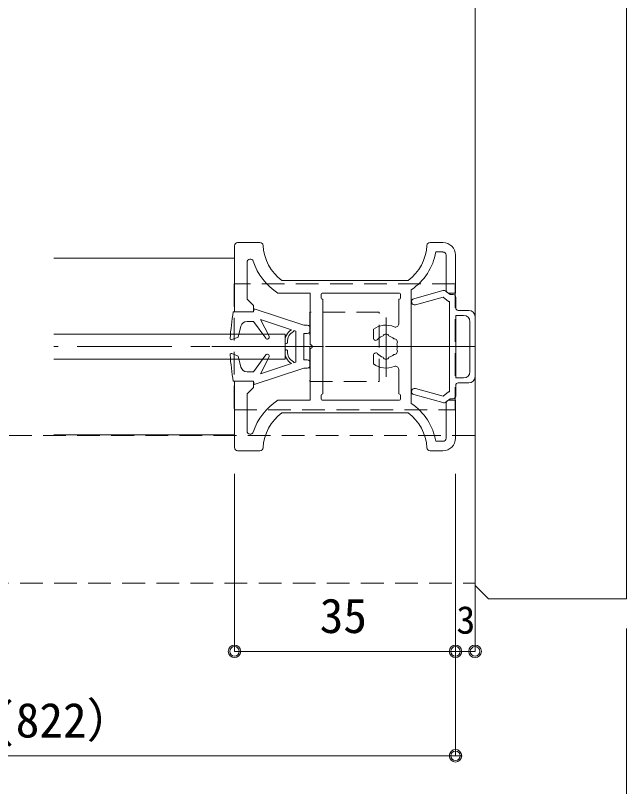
# Model space of a CAD drawing. Units: millimetres on the paper, enlarged 5 times, with parts at other scales. Extents: x -992 to 1008, y -685 to 700.
# Drawn here: x -239.8 to -78.5, y -432.5 to -228.8 of the extents above; entities that cross this region are included whole.
import ezdxf
from ezdxf.enums import TextEntityAlignment as Align

# ---------------------------------------------------------------- set-up
doc = ezdxf.new("R2010")
doc.units = ezdxf.units.MM
doc.header["$LTSCALE"] = 5
doc.header["$PDMODE"] = 32
doc.header["$PDSIZE"] = 2.5
for name, pattern in [('CHAIN1', [8, 5, -1, 1, -1]), ('DASHED1', [1.8, 1.2, -0.6]), ('DOUBLE_CHAIN1', [8.8, 5, -1, 0.6, -0.6, 0.6, -1])]:
    doc.linetypes.add(name, pattern=pattern)
doc.layers.add('2-0_18', color=7, linetype='Continuous', lineweight=18)
doc.styles.add('ＭＳ ゴシック', font='')
doc.styles.get('ＭＳ ゴシック').set_extended_font_data('MS Gothic')

msp = doc.modelspace()

# ---------------------------------------------------------------- linework, layer by layer
at = {"layer": '2-0_18'}
for p, q in [((-78.542, -382.921), (-78.542, -129.587)), ((-118.542, -379.385), (-118.542, -133.123)), ((-175.333, -288.754), (-181.193, -288.754)), ((-127.026, -288.754), (-130.385, -288.754)), ((-182.026, -289.588), (-182.026, -307.087)), ((-128.903, -291.254), (-127.026, -291.254)), ((-229.749, -292.921), (-182.026, -292.921)), ((-126.193, -292.088), (-126.193, -301.254)), ((-123.693, -302.088), (-123.693, -292.088)), ((-178.693, -293.958), (-178.693, -303.754)), ((-169.526, -298.754), (-136.193, -298.754)), ((-135.359, -315.754), (-135.359, -301.226)), ((-134.684, -303.584), (-127.062, -301.457)), ((-162.026, -302.088), (-170.565, -302.088)), ((-162.026, -315.754), (-162.026, -302.088)), ((-159.193, -303.254), (-159.193, -302.588)), ((-138.693, -302.088), (-158.693, -302.088)), ((-138.193, -303.254), (-138.193, -302.588)), ((-126.951, -303.157), (-134.236, -305.189)), ((-125.528, -304.337), (-126.951, -303.157)), ((-126.155, -301.651), (-125.127, -302.504)), ((-125.359, -302.088), (-123.693, -302.088)), ((-125.127, -302.504), (-124.289, -302.504)), ((-123.627, -303.237), (-123.627, -303.504)), ((-123.627, -306.004), (-123.627, -303.504)), ((-158.693, -303.754), (-158.693, -328.754)), ((-138.693, -310.254), (-138.693, -303.754)), ((-125.294, -304.337), (-125.528, -304.337)), ((-125.294, -304.337), (-125.294, -328.171)), ((-176.859, -306.254), (-177.026, -307.087)), ((-163.693, -310.588), (-176.859, -306.254)), ((-122.96, -306.671), (-120.209, -306.671)), ((-177.026, -309.588), (-178.712, -309.588)), ((-173.763, -314.049), (-177.026, -309.588)), ((-175.193, -309.084), (-172.914, -313.526)), ((-166.975, -311.788), (-175.193, -309.084)), ((-121.542, -308.004), (-123.627, -308.004)), ((-123.627, -308.004), (-123.627, -324.504)), ((-180.333, -310.865), (-181.026, -313.754)), ((-162.859, -310.588), (-163.693, -310.588)), ((-145.359, -311.672), (-145.359, -313.968)), ((-119.876, -322.837), (-119.876, -309.671)), ((-229.749, -312.921), (-168.693, -312.921)), ((-168.693, -319.587), (-168.693, -312.921)), ((-166.359, -311.991), (-166.359, -312.122)), ((-165.859, -312.155), (-166.359, -311.991)), ((-165.859, -320.353), (-165.859, -312.155)), ((-163.693, -319.739), (-163.693, -312.754)), ((-163.693, -312.754), (-162.859, -312.754)), ((-181.026, -313.754), (-182.742, -314.399)), ((-135.359, -331.282), (-135.359, -316.754)), ((-168.693, -319.587), (-229.749, -319.587)), ((-177.026, -322.921), (-173.763, -318.459)), ((-162.859, -319.754), (-163.693, -319.754)), ((-145.359, -320.837), (-145.359, -318.54)), ((-178.712, -322.921), (-177.026, -322.921)), ((-163.693, -321.921), (-162.859, -321.921)), ((-138.693, -328.754), (-138.693, -322.254)), ((-177.026, -325.421), (-182.359, -325.421)), ((-182.026, -325.421), (-182.026, -342.921)), ((-177.026, -327.087), (-177.026, -325.421)), ((-121.542, -324.504), (-123.627, -324.504)), ((-122.96, -325.837), (-120.2, -325.837)), ((-178.693, -328.754), (-177.026, -327.087)), ((-123.627, -326.504), (-123.627, -327.671)), ((-123.627, -327.671), (-123.627, -329.332)), ((-178.693, -328.754), (-178.693, -338.55)), ((-159.193, -329.921), (-159.193, -329.254)), ((-138.193, -329.921), (-138.193, -329.254)), ((-127.062, -331.051), (-134.684, -328.924)), ((-125.127, -330.004), (-126.155, -330.857)), ((-124.29, -330.004), (-125.127, -330.004)), ((-158.693, -330.421), (-138.693, -330.421)), ((-126.193, -331.254), (-126.193, -340.421)), ((-123.693, -330.421), (-125.359, -330.421)), ((-123.693, -340.421), (-123.693, -330.421)), ((-136.193, -333.754), (-169.526, -333.754)), ((-182.026, -339.587), (-229.749, -339.587)), ((-127.026, -341.254), (-128.903, -341.254)), ((-181.193, -343.754), (-175.333, -343.754)), ((-130.385, -343.754), (-127.026, -343.754)), ((-118.542, -379.385), (-115.007, -382.921)), ((-115.007, -382.921), (-78.542, -382.921))]:
    msp.add_line(p, q, dxfattribs=at)
at = {"layer": '2-0_18', "linetype": 'DOUBLE_CHAIN1'}
for p, q in [((-135.359, -329.588), (-135.359, -302.921)), ((-142.026, -309.588), (-142.026, -322.921)), ((-165.359, -316.254), (-178.693, -316.254)), ((-135.359, -316.254), (-148.693, -316.254))]:
    msp.add_line(p, q, dxfattribs=at)
at = {"layer": '2-0_18', "linetype": 'CHAIN1'}
for p, q in [((-142.026, -324.23), (-142.026, -308.532)), ((-118.542, -316.254), (-229.749, -316.254)), ((-188.017, -316.254), (-133.854, -316.254))]:
    msp.add_line(p, q, dxfattribs=at)
at = {"layer": '2-0_18', "linetype": 'DASHED1', "lineweight": 20}
for p, q in [((-118.542, -339.709), (-688.643, -339.709)), ((-688.643, -378.754), (-118.542, -378.754))]:
    msp.add_line(p, q, dxfattribs=at)
at = {"layer": '2-0_18', "color": 4}
for p, q in [((-182.026, -396.757), (-182.026, -349.869)), ((-123.693, -424.352), (-123.693, -349.869)), ((-118.542, -396.757), (-118.542, -349.869)), ((-78.542, -469.608), (-78.542, -390.73)), ((-182.026, -396.757), (-123.693, -396.757)), ((-123.693, -396.757), (-118.542, -396.757)), ((-349.138, -424.352), (-123.693, -424.352))]:
    msp.add_line(p, q, dxfattribs=at)
at = {"layer": '2-0_18', "lineweight": 20}
msp.add_line((-123.693, -424.352), (-122.026, -424.352), dxfattribs=at)
at = {"layer": '2-0_18', "linetype": 'DASHED1'}
for points in [[(-182.145, -299.633), (-182.145, -332.966), (-123.811, -332.966), (-123.811, -299.633)], [(-162.145, -307.133), (-162.145, -325.466), (-143.811, -325.466), (-143.811, -307.133)]]:
    msp.add_lwpolyline(points, close=True, dxfattribs=at)
at = {"layer": '2-0_18'}
for points in [[(-182.359, -307.087), (-177.026, -307.087), (-177.026, -305.421), (-178.693, -303.754)], [(-170.565, -330.421), (-162.026, -330.421), (-162.026, -316.754)], [(-182.742, -318.109), (-181.026, -318.754), (-180.333, -321.643)], [(-172.914, -318.982), (-175.193, -323.425), (-166.975, -320.72)], [(-166.359, -320.387), (-166.359, -320.518), (-165.859, -320.353)], [(-177.026, -325.421), (-176.859, -326.254), (-163.693, -321.921)], [(-134.236, -327.319), (-126.951, -329.351), (-125.528, -328.171), (-125.294, -328.171)]]:
    msp.add_lwpolyline(points, dxfattribs=at)
at = {"layer": '2-0_18', "color": 4}
for centre in [(-182.026, -396.757), (-123.693, -396.757), (-118.542, -396.757), (-123.693, -424.352)]:
    msp.add_circle(centre, 1.667, dxfattribs=at)
at = {"layer": '2-0_18'}
for centre, radius, start, end in [((-181.193, -289.588), 0.833, 90, 180), ((-175.333, -289.588), 0.833, 3.58333, 90), ((-130.385, -289.588), 0.833, 90, 176.41669), ((-127.026, -292.088), 3.333, 0, 90), ((-162.026, -288.754), 12.5, 183.58333, 233.13012), ((-143.693, -288.754), 12.5, 306.8699, 356.41669), ((-143.693, -288.754), 15, 303.74899, 350.40594), ((-127.026, -292.088), 0.833, 0, 90), ((-177.859, -293.958), 0.833, 18.19489, 180), ((-162.026, -288.754), 15.833, 198.19489, 237.36312), ((-126.793, -302.421), 1, 50.32076, 105.58927), ((-125.359, -301.254), 0.833, 180, 270), ((-158.693, -302.588), 0.5, 90, 180), ((-158.693, -303.254), 0.5, 180, 270), ((-138.693, -302.588), 0.5, 0, 90), ((-138.693, -303.254), 0.5, 270, 0), ((-124.289, -303.173), 0.667, 354.52222, 96.25309), ((-134.46, -304.387), 0.833, 105.58927, 285.58926), ((-100.103, -320.441), 83.333, 170.77898, 175.60973), ((-122.96, -306.004), 0.667, 180, 270), ((-120.209, -308.337), 1.667, 0, 90), ((-178.712, -311.254), 1.667, 90, 166.50428), ((-121.542, -309.671), 1.667, 0, 90), ((-162.859, -311.421), 0.833, 0, 90), ((-142.026, -316.254), 5.667, 67.38015, 126.0319), ((-139.526, -310.254), 0.833, 247.38015, 0), ((-173.359, -313.754), 0.5, 216.17925, 27.15099), ((-165.359, -314.704), 3.333, 118.99506, 187.34957), ((-165.359, -314.704), 2.667, 114.31576, 187.34957), ((-166.526, -312.122), 0.167, 294.31575, 0), ((-162.859, -311.921), 0.833, 270, 0), ((-142.026, -316.254), 2.917, 105.35889, 139.81591), ((-142.026, -313.754), 0.833, 22.02433, 157.9757), ((-142.026, -316.254), 2.917, 45.35889, 74.64113), ((-182.859, -314.087), 0.333, 175.60973, 290.6097), ((-168.335, -315.087), 0.333, 187.34957, 7.34957), ((-162.026, -316.254), 0.5, 270, 90), ((-144.733, -313.968), 0.626, 180, 319.8159), ((-139.861, -315.004), 0.833, 322.02432, 97.9757), ((-142.026, -316.254), 2.917, 345.35889, 14.64113), ((-165.359, -317.805), 3.333, 172.65046, 241.00496), ((-168.335, -317.421), 0.333, 352.65045, 172.65046), ((-165.359, -317.805), 2.667, 172.65046, 245.68427), ((-139.861, -317.504), 0.833, 262.02432, 37.9757), ((-182.859, -318.421), 0.333, 69.39032, 184.39029), ((-100.103, -312.067), 83.333, 184.39029, 189.22104), ((-173.359, -318.754), 0.5, 332.84903, 143.82078), ((-162.859, -320.587), 0.833, 0, 90), ((-144.733, -318.54), 0.626, 40.18412, 180), ((-142.026, -316.254), 2.917, 220.18412, 254.64113), ((-142.026, -318.754), 0.833, 202.02433, 337.97569), ((-142.026, -316.254), 2.917, 285.35889, 314.64113), ((-178.712, -321.254), 1.667, 193.49575, 270), ((-166.526, -320.387), 0.167, 0, 65.68427), ((-162.859, -321.087), 0.833, 270, 0), ((-142.026, -316.254), 5.667, 233.96813, 292.61987), ((-139.526, -322.254), 0.833, 0, 112.61988), ((-121.542, -322.837), 1.667, 270, 0), ((-122.96, -326.504), 0.667, 90, 180), ((-120.209, -324.171), 1.667, 270, 0), ((-134.46, -328.121), 0.833, 74.41076, 254.41076), ((-158.693, -329.254), 0.5, 90, 180), ((-158.693, -329.921), 0.5, 180, 270), ((-138.693, -329.254), 0.5, 0, 90), ((-138.693, -329.921), 0.5, 270, 0), ((-124.29, -329.338), 0.667, 265.961, 0.53254), ((-162.026, -343.754), 15.833, 122.63691, 161.80513), ((-143.693, -343.754), 15, 9.59408, 56.25103), ((-126.793, -330.087), 1, 254.41076, 309.67926), ((-125.359, -331.254), 0.833, 90, 180), ((-162.026, -343.754), 12.5, 126.86991, 176.41669), ((-143.693, -343.754), 12.5, 3.58333, 53.13012), ((-177.859, -338.55), 0.833, 180, 341.80513), ((-127.026, -340.421), 0.833, 270, 0), ((-127.026, -340.421), 3.333, 270, 0), ((-181.193, -342.921), 0.833, 180, 270), ((-175.333, -342.921), 0.833, 270, 356.41669), ((-130.385, -342.921), 0.833, 183.58333, 270)]:
    msp.add_arc(centre, radius, start, end, dxfattribs=at)
at = {"layer": '2-0_18', "color": 5}
for p in [(-182.026, -396.757), (-123.693, -396.757), (-118.542, -396.757), (-123.693, -424.352)]:
    msp.add_point(p, dxfattribs=at)
at = {"layer": '2-0_18', "color": 4}
for p in [(-182.026, -396.757), (-123.693, -396.757), (-118.542, -396.757), (-123.693, -424.352)]:
    msp.add_point(p, dxfattribs=at)

# ---------------------------------------------------------------- texts
at = {"layer": '2-0_18', "style": 'ＭＳ ゴシック'}
for s, height, p in [('35', 9.164, (-159.526, -394.674)), ('3', 7.331, (-123.462, -394.296)), ('ＤＷ(822）', 9.164, (-270.999, -422.268))]:
    msp.add_text(s, height=height, dxfattribs=at).set_placement(p, align=Align.BOTTOM_LEFT)

doc.saveas('drawing.dxf')
